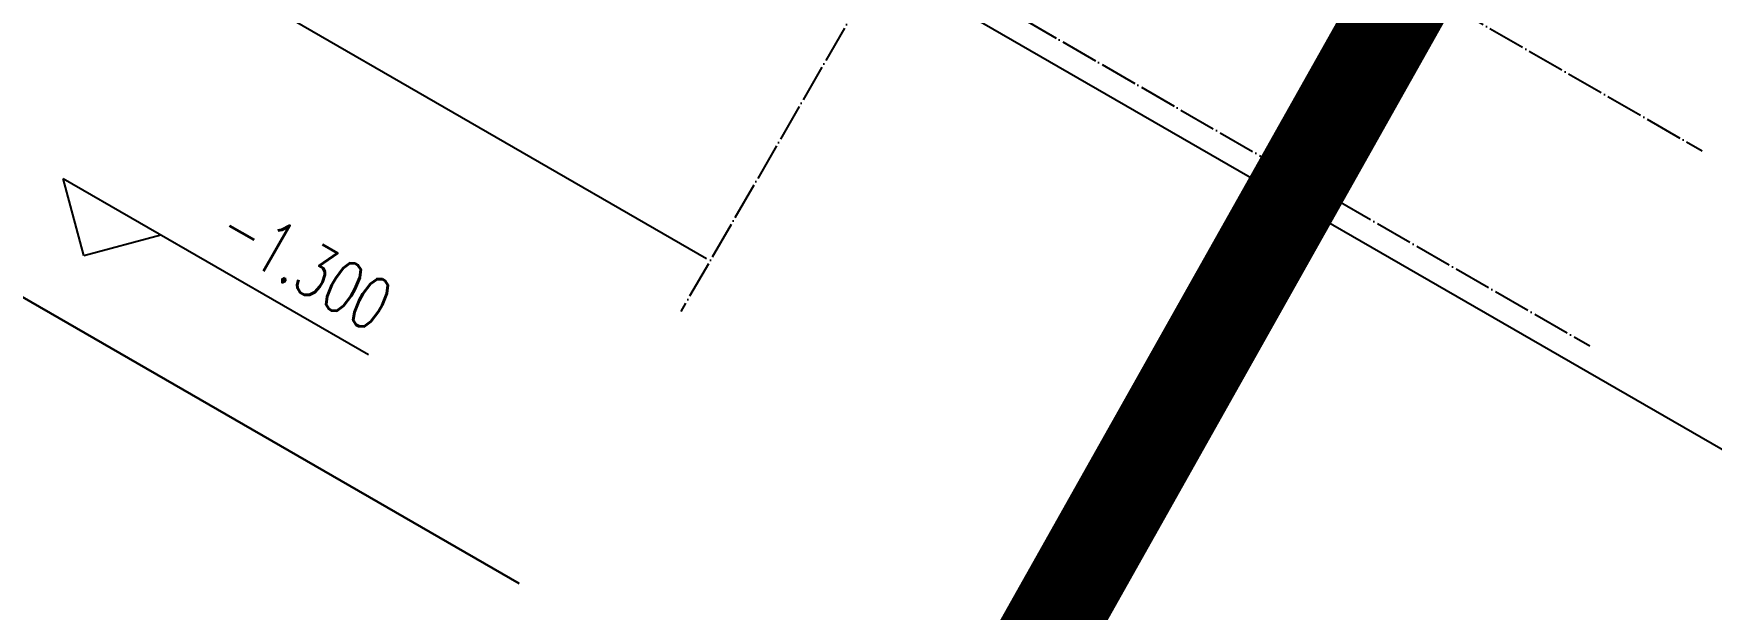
# Model space of a CAD drawing. Header units: millimetres. Extents: x 216654360 to 218309126, y 218099985 to 219647706.
# Drawn here: x 217976185 to 217985128, y 218880632 to 218883704 of the extents above; entities that cross this region are included whole.
import ezdxf
from ezdxf.xclip import XClip

# ---------------------------------------------------------------- set-up
doc = ezdxf.new("R2010")
doc.units = ezdxf.units.MM
doc.header["$LTSCALE"] = 1000
doc.header["$XCLIPFRAME"] = 0
doc.linetypes.add('DASH', pattern=[0.35, 0.25, -0.1])
doc.linetypes.add('DOTE', pattern=[2.4200000000000004, 2, -0.2, 0.02, -0.2])
for name, color, linetype in [('A-ANNO-DOTE', 1, 'DOTE'), ('A-ANNO-IDEN-LEVL', 3, 'Continuous'), ('A-ANNO-TXT', 7, 'Continuous'), ('A-FLOR-SPCL', 245, 'Continuous'), ('A-FLOR-STRS', 51, 'Continuous'), ('A-WALL', 2, 'Continuous'), ('A-WALL-MSNW', 2, 'Continuous'), ('现状植物', 3, 'Continuous')]:
    doc.layers.add(name, color=color, linetype=linetype)
doc.styles.add('A_DIM', font='SIMPLEX', dxfattribs={"width": 0.7, "bigfont": 'HZ'})

# ---------------------------------------------------------------- blocks, each defined once
blk = doc.blocks.new('123dttyuu')
at = {"color": 251, "linetype": 'Continuous'}
for p, q in [((-426.712269060622, -1193.828618160755), (-447.7626562759051, -1193.828631416115)), ((-439.7819957913707, -1193.828626390719), (-426.712269060622, -1193.828618160755))]:
    blk.add_line(p, q, dxfattribs=at)
at = {"color": 7, "linetype": 'Continuous'}
blk.add_lwpolyline([(-426.7122703200148, -1191.828618160755), (-447.7626575352997, -1191.828631416115, -0.200273675186318), (-450.6058579495784, -1190.642210227357), (-467.7184942651484, -1173.349425904281, 0.2002735114479092), (-475.5372884777544, -1170.086767635194), (-513.695195571001, -1170.086767635194)], format="xyb", dxfattribs=at)
blk = doc.blocks.new('123sfg')
blk.add_xline((-449.2324661785151, -1189.993308790592), (1, 0))
at = {"layer": 'A-FLOR-STRS', "color": 1, "linetype": 'DASH', "const_width": 0.5}
blk.add_lwpolyline([(-431.8656419331855, -1239.880152367701), (-430.7574388099792, -1232.094934287486), (-429.9684684670246, -1227.345356392272), (-428.1316071802103, -1219.113704384542), (-427.4672116297479, -1216.173528586345), (-426.6227886450006, -1211.625636377144), (-425.1215353479574, -1203.747376584453), (-424.1251620127523, -1198.437336181179), (-424.0859732910949, -1197.911209319432), (-424.1551806907519, -1191.707523606432), (-424.2037090031854, -1187.357491663604), (-424.2854724545696, -1176.551505218731), (-431.2216880260785, -1169.421393652044), (-431.8843497909656, -1148.586130392568), (-433.1748325719773, -1148.672661361057), (-433.183958132071, -1148.32154214988), (-435.7520347369718, -1148.388286254316), (-511.1115516244317, -1148.388286254316)], dxfattribs=at)
at = {"color": 7, "linetype": 'Continuous'}
blk.add_blockref('123dttyuu', (-5.820766091346741e-11, 0.01000000000931323), dxfattribs=at)
blk = doc.blocks.new('123sdtrt')
at = {"layer": 'A-WALL-MSNW'}
for p, q in [((6070860.542888237, -6593.919512386266), (6070742.807176147, 3959.798143441957)), ((6071060.530444095, -6591.68848081369), (6070942.794732004, 3962.029175014532))]:
    blk.add_line(p, q, dxfattribs=at)
blk = doc.blocks.new('2929sk')
at = {"layer": 'A-ANNO-DOTE', "ltscale": 0.1}
for p, q in [((-100425.3777383864, -68391.94024353585), (-100425.3777383864, -52367.55223465196)), ((-75818.61381632835, -54631.21274252643), (-104712.9936713753, -54631.21274252632)), ((-75818.61381632835, -55831.21274252643), (-104712.9936713753, -55831.21274252632))]:
    blk.add_line(p, q, dxfattribs=at)
blk = doc.blocks.new('A$C04836B57')
at = {"layer": 'A-ANNO-IDEN-LEVL', "linetype": 'Continuous'}
for p, q in [((-21521.74899369664, -61626.35291906493), (-21821.74899369664, -61326.35291906493)), ((-21821.74899369664, -61326.35291906493), (-19942.54899369646, -61326.35291906493)), ((-21521.74899369664, -61626.35291906493), (-21221.74899369664, -61326.35291906493))]:
    blk.add_line(p, q, dxfattribs=at)
at = {"layer": 'A-ANNO-DOTE'}
ref = blk.add_blockref('123sfg', (408074.6474547908, 1131835.749373674), dxfattribs=dict(at, xscale=1000, yscale=1000, zscale=1000))
XClip(ref).set_block_clipping_path([(-527.116253690554, -1244.4995262616217), (-408.074574071597, -1131.8357493736744)])
at = {"layer": 'A-FLOR-SPCL', "rotation": 180}
blk.add_blockref('2929sk', (-119041.6796189575, -112663.7768879475), dxfattribs=at)
at = {"layer": 'A-WALL'}
ref = blk.add_blockref('123sdtrt', (-6086971.935885664, -59483.23253006631), dxfattribs=at)
XClip(ref).set_block_clipping_path([(5967930.256266707, -53180.54435788118), (6086971.935885664, 59482.65594915765)])
at = {"layer": 'A-ANNO-TXT', "color": 7, "linetype": 'Continuous', "style": 'A_DIM', "width": 0.6999999999999998}
blk.add_text('-1.300', height=280, dxfattribs=at).set_placement((-20961.88232703041, -61221.35291906493))

msp = doc.modelspace()

# ---------------------------------------------------------------- block references
at = {"layer": '现状植物', "rotation": 330.0099772030858}
msp.add_blockref('A$C04836B57', (218025897.187641, 218925138.5110827), dxfattribs=at)

doc.saveas('drawing.dxf')
